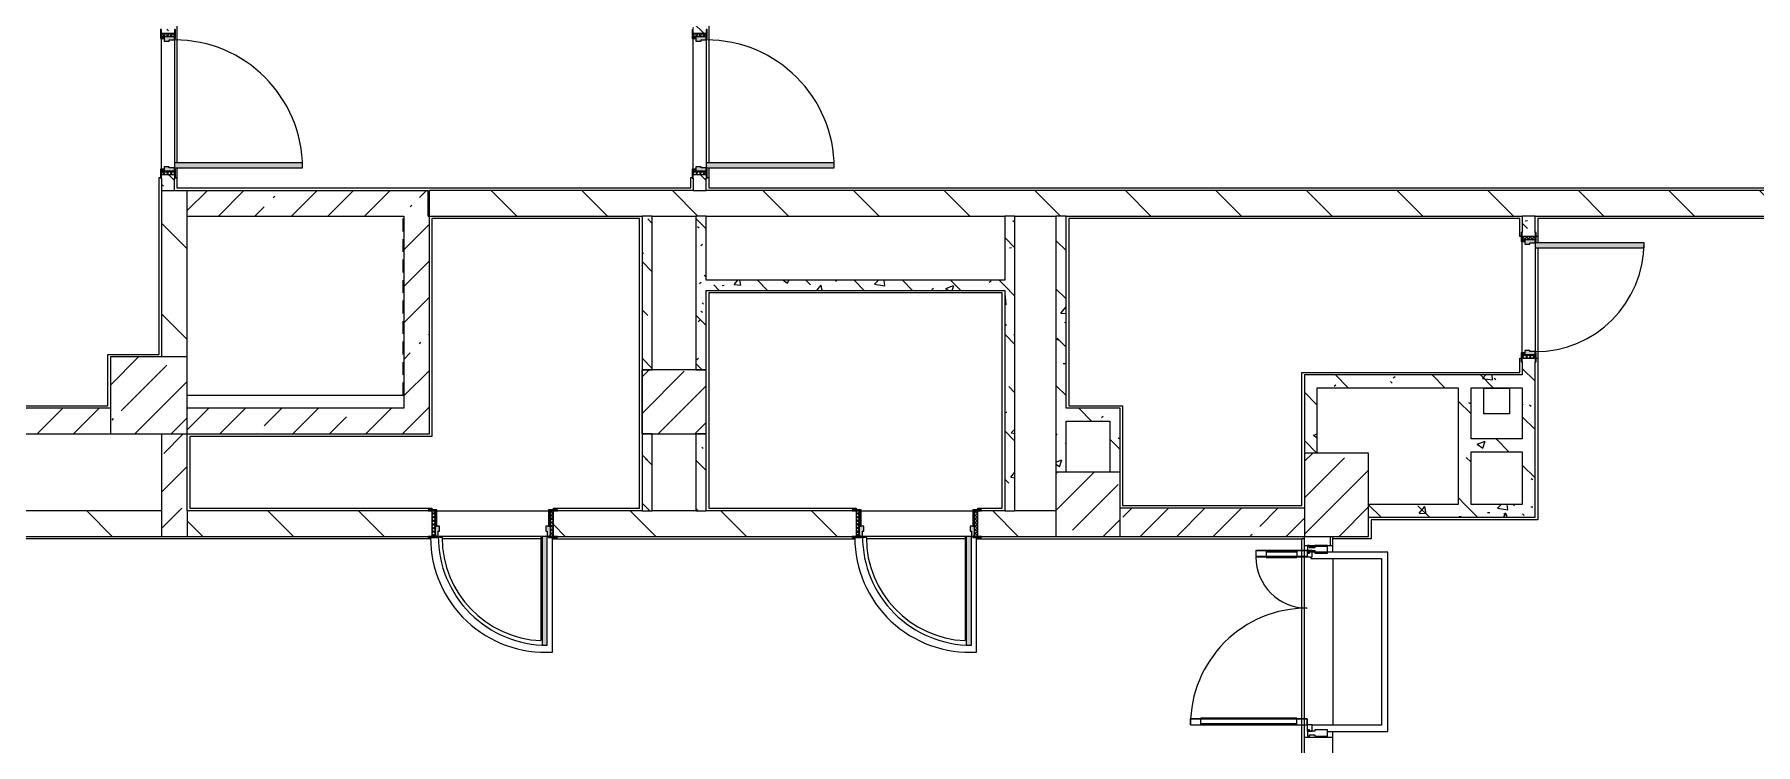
# Model space of a CAD drawing. Header units: millimetres. Extents: x 1322 to 199238, y -8553 to 29000.
# Drawn here: x 137795 to 151228, y 9275 to 14818 of the extents above; entities that cross this region are included whole.
import ezdxf

# ---------------------------------------------------------------- set-up
doc = ezdxf.new("R2010")
doc.units = ezdxf.units.MM
doc.linetypes.add('200_ШТРИХ__ш1_п0_6_', pattern=[160, 100, -60])
for name, color, linetype, lineweight, true_color in [('A-DETL-GENF-3', 7, 'Continuous', 5, 0xaaaaaa), ('A-DOOR-5', 7, 'Continuous', 5, 0xe2e2e2), ('A-DOOR-6', 7, 'Continuous', 5, 0xaaaaaa), ('A-DOOR-FRAM-3', 7, 'Continuous', 5, 0xe2e2e2), ('A-DOOR-FRAM-4', 7, 'Continuous', 5, 0xaaaaaa), ('A-FLOR-2', 7, 'Continuous', 5, 0xaaaaaa), ('I-WALL-5', 7, 'Continuous', 5, 0x787878)]:
    doc.layers.add(name, color=color, linetype=linetype, lineweight=lineweight, true_color=true_color)
for name, color, linetype, lineweight in [('A-DETL-MBND-1', 7, '200_ШТРИХ__ш1_п0_6_', 9), ('A-GLAZ-CWMG-2', 7, 'Continuous', 5), ('A-WALL', 7, 'Continuous', 9), ('I-WALL-3', 7, 'Continuous', 5), ('S-COLS-1', 7, 'Continuous', 5)]:
    doc.layers.add(name, color=color, linetype=linetype, lineweight=lineweight)
pattern_1 = [(45, (72227.77, 0), (-285.1231, 285.1231), []), (45, (72512.9, 0), (-285.1231, 285.1231), [504.031, -100.806, 16.764, -84.042])]
pattern_2 = [(135, (72227.77, 0), (-377.1708, -377.1708), [533.4, -88.9, 17.78, -88.9]), (135, (72227.77, 376.94), (-377.1708, -377.1708), []), (50, (72227.77, 0), (637.6445, -55.7866), [66.675, -733.425]), (355, (72227.8, 0), (-123.3494, 668.699), [53.34, -586.74]), (100.451, (72280.9, -4.65), (514.299, 612.908), [56.665, -623.315]), (46.184, (72227.8, 177.8), (948.7764, -147.15), [100.012, -1100.137]), (96.636, (72306.8, 165.5), (830.909, 865.997), [84.998, -934.973]), (351.184, (72227.8, 177.8), (830.918, 865.988), [80.01, -880.11]), (21, (72316.67, 133.35), (530.6506, -357.9283), [66.675, -733.425]), (326, (72316.7, 133.35), (216.308, 644.6585), [53.34, -586.74]), (71.451, (72360.9, 103.5), (746.9596, 286.7243), [56.665, -623.315]), (37.5, (72227.77, 0), (10.8105, 295.9426), [16.764, -562.864, 16.764, -578.866, -588.962]), (37.5, (72227.77, 0), (10.8105, 295.9426), [-1175.258, 16.764, -572.198]), (7.5, (72227.77, 0), (233.8692, 350.6318), [16.764, -322.834, 16.764, -549.529, -224.472]), (7.5, (72227.77, 0), (233.8692, 350.6318), [-905.891, 16.764, -207.708]), (327.5, (72029.52, 0), (474.5678, -20.0513), [16.764, -205.486, 16.764, -676.656, -920.115]), (327.5, (72029.52, 0), (474.5678, -20.0513), [-915.67, 16.764, -903.351]), (317.5, (71940.62, 0), (518.4522, 88.9934), [16.764, -272.161, 16.764, -443.738, -653.415]), (317.5, (71940.62, 0), (518.4522, 88.9934), [-749.427, 16.764, -636.651])]
pattern_3 = [(135, (1751.41, 114.685), (-14.14214, -14.14214), []), (225, (1751.41, 114.685), (14.14214, -14.14214), [])]
pattern_4 = [(45, (-371.384, 114.685), (-14.1421, 14.1421), []), (135, (-371.384, 114.685), (-14.1421, -14.1421), [])]
pattern_5 = [(135, (72227.77, 0), (-353.5534, -353.5534), [])]

# ---------------------------------------------------------------- blocks, each defined once
blk = doc.blocks.new('BSC_Колонна _Прямоугольная - 600х600-23205240-1_10_3_птичка')
at = {"layer": 'S-COLS-1'}
h = blk.add_hatch(dxfattribs=at)
h.set_pattern_fill('FP_54', color=256, style=0, pattern_type=2)
h.set_pattern_definition([(45, (-66460, -12000), (-285.1231, 285.1231), []), (45, (-66174.88, -12000), (-285.1231, 285.1231), [504.031, -100.806, 16.764, -84.042])])
h.paths.add_polyline_path([(-300, -300), (300, -300), (300, 300), (-300, 300), (-300, -100)])
for p, q in [((300, 300), (-300, 300)), ((-300, 300), (-300, -300)), ((300, -300), (300, 300)), ((-300, -300), (300, -300))]:
    blk.add_line(p, q, dxfattribs=at)
blk = doc.blocks.new('BSC_Колонна _Прямоугольная - 650х500-23287315-1_10_3_птичка')
at = {"layer": 'S-COLS-1'}
h = blk.add_hatch(dxfattribs=at)
h.set_pattern_fill('FP_100', color=256, style=0, pattern_type=2)
h.set_pattern_definition([(135, (11225, -75730), (-285.1231, -285.1231), []), (135, (11225, -75444.88), (-285.1231, -285.1231), [504.031, -100.806, 16.764, -84.042])])
h.paths.add_polyline_path([(325, 250), (-325, 250), (-325, -250), (325, -250), (325, 0)])
for p, q in [((325, 250), (-325, 250)), ((-325, 250), (-325, -250)), ((325, -250), (325, 250)), ((-325, -250), (325, -250))]:
    blk.add_line(p, q, dxfattribs=at)
blk = doc.blocks.new('BSC_Колонна _Прямоугольная - 500х500-V169-1_10_3_птичка')
at = {"layer": 'S-COLS-1'}
h = blk.add_hatch(dxfattribs=at)
h.set_pattern_fill('FP_101', color=256, style=0, pattern_type=2)
h.set_pattern_definition([(45, (-73790, -11150), (-285.1231, 285.1231), []), (45, (-73504.88, -11150), (-285.1231, 285.1231), [504.031, -100.806, 16.764, -84.042])])
h.paths.add_polyline_path([(250, -250), (250, 250), (-250, 250), (-250, -250), (-85, -250)])
for p, q in [((250, 250), (-250, 250)), ((-250, 250), (-250, -250)), ((250, -250), (250, 250)), ((-250, -250), (250, -250))]:
    blk.add_line(p, q, dxfattribs=at)
blk = doc.blocks.new('110_Дверь_СКБ_1Ст_Внутренняя1 - Д-11 1100x2100h_кладовые _все__ коридор _между помещениями блока столовой__ моечные _все_-32089444-1_10_3_птичка')
at = {"layer": 'A-DOOR-5'}
h = blk.add_hatch(color=256, dxfattribs=at)
h.paths.add_polyline_path([(512.5, -30), (537.5, -30), (537.5, 50), (512.5, 50), (512.5, 10), (502.5, 10), (502.5, -30)])
h.paths.add_polyline_path([(-477.5, -30), (-477.5, 10), (-487.5, 10), (-487.5, 50), (-512.5, 50), (-512.5, -30), (-487.5, -30)])
at = {"layer": 'A-DOOR-6'}
h = blk.add_hatch(dxfattribs=at)
h.set_pattern_fill('FP_70', color=256, style=0, pattern_type=2)
h.set_pattern_definition(pattern_3)
h.paths.add_polyline_path([(562.5, -50), (562.5, 50), (537.5, 50), (537.5, -50)])
at = {"layer": 'A-DOOR-FRAM-3'}
for points in [[(512.5, 50), (512.5, 1050), (472.5, 1050), (472.5, 50)], [(-512.5, 50), (-497.5, 50), (-497.5, 58), (-567.5, 58), (-567.5, 50), (-537.5, 50)], [(592.5, 50), (592.5, 58), (522.5, 58), (522.5, 50), (562.5, 50)], [(-567.5, -58), (-497.5, -58), (-497.5, -50), (-567.5, -50)], [(-497.5, -50), (-497.5, -30), (-512.5, -30), (-512.5, -50)], [(522.5, -50), (537.5, -50), (537.5, -30), (522.5, -30)], [(592.5, -58), (592.5, -50), (522.5, -50), (522.5, -58), (562.5, -58)]]:
    blk.add_hatch(color=256, dxfattribs=at).paths.add_polyline_path(points)
at = {"layer": 'A-DOOR-FRAM-4'}
h = blk.add_hatch(dxfattribs=at)
h.set_pattern_fill('FP_71', color=256, style=0, pattern_type=2)
h.set_pattern_definition(pattern_4)
h.paths.add_polyline_path([(-537.5, -50), (-512.5, -50), (-512.5, 50), (-537.5, 50)])
at = {"layer": 'A-DOOR-6'}
for p, q in [((512.5, 1050), (472.5, 1050)), ((472.5, 1050), (472.5, 50)), ((512.5, 50), (512.5, 1050)), ((472.5, 50), (512.5, 50))]:
    blk.add_line(p, q, dxfattribs=at)
blk.add_arc((512.5, 50), 1000, 90, 180, dxfattribs=at)
at = {"layer": 'A-DOOR-FRAM-4'}
for p, q in [((-497.5, 58), (-567.5, 58)), ((-567.5, 58), (-567.5, 50)), ((-567.5, 50), (-497.5, 50)), ((-512.5, 50), (-537.5, 50)), ((-537.5, 50), (-537.5, -50)), ((-487.5, 50), (-512.5, 50)), ((-512.5, 50), (-512.5, -30)), ((-512.5, -50), (-512.5, 50)), ((-497.5, 50), (-512.5, 50)), ((-512.5, 50), (-512.5, 49)), ((-512.5, 49), (-497.5, 49)), ((-497.5, 50), (-497.5, 58)), ((-497.5, 49), (-497.5, 50)), ((-487.5, 10), (-487.5, 50)), ((-477.5, 10), (-487.5, 10)), ((-477.5, -30), (-477.5, 10)), ((512.5, 10), (502.5, 10)), ((502.5, 10), (502.5, -30)), ((512.5, 50), (512.5, 10)), ((537.5, 50), (512.5, 50)), ((592.5, 58), (522.5, 58)), ((522.5, 58), (522.5, 50)), ((537.5, 50), (522.5, 50)), ((522.5, 50), (522.5, 49)), ((522.5, 50), (592.5, 50)), ((522.5, 49), (537.5, 49)), ((537.5, -30), (537.5, 50)), ((562.5, 50), (537.5, 50)), ((537.5, 50), (537.5, -50)), ((537.5, 49), (537.5, 50)), ((562.5, -50), (562.5, 50)), ((592.5, 50), (592.5, 58)), ((-497.5, -50), (-567.5, -50)), ((-567.5, -50), (-567.5, -58)), ((-567.5, -58), (-497.5, -58)), ((-537.5, -50), (-512.5, -50)), ((-512.5, -30), (-477.5, -30)), ((-497.5, -30), (-512.5, -30)), ((-512.5, -30), (-512.5, -50)), ((-512.5, -50), (-497.5, -50)), ((-497.5, -50), (-497.5, -30)), ((-497.5, -58), (-497.5, -50)), ((502.5, -30), (537.5, -30)), ((537.5, -30), (522.5, -30)), ((522.5, -30), (522.5, -50)), ((522.5, -50), (537.5, -50)), ((592.5, -50), (522.5, -50)), ((522.5, -50), (522.5, -58)), ((522.5, -58), (592.5, -58)), ((537.5, -50), (537.5, -30)), ((537.5, -50), (562.5, -50)), ((592.5, -58), (592.5, -50))]:
    blk.add_line(p, q, dxfattribs=at)
blk = doc.blocks.new('110_Дверь_СКБ_1Ст_Внутренняя1 - Д-7_п__950x2100h_Туалет EW30-32892359-1_10_3_птичка')
at = {"layer": 'A-DOOR-5'}
h = blk.add_hatch(color=256, dxfattribs=at)
h.paths.add_polyline_path([(462, 19), (462, 50), (437, 50), (437, 10), (427, 10), (427, -30), (462, -30), (462, -19)])
h.paths.add_polyline_path([(-403, -6), (-403, 10), (-413, 10), (-413, 50), (-438, 50), (-438, -30), (-403, -30)])
at = {"layer": 'A-DOOR-6'}
h = blk.add_hatch(dxfattribs=at)
h.set_pattern_fill('FP_68', color=256, style=0, pattern_type=2)
h.set_pattern_definition([(135, (1826.41, 114.685), (-14.14214, -14.14214), []), (225, (1826.41, 114.685), (14.14214, -14.14214), [])])
h.paths.add_polyline_path([(487, -50), (487, 50), (462, 50), (462, -50)])
at = {"layer": 'A-DOOR-FRAM-3'}
for points in [[(-373, 50), (-373, 900), (-413, 900), (-413, 50)], [(-423, 50), (-423, 58), (-493, 58), (-493, 50), (-438, 50)], [(517, 50), (517, 58), (447, 56), (447, 50), (487, 50)], [(-423, -50), (-493, -50), (-493, -58), (-423, -58)], [(-423, -30), (-438, -30), (-438, -50), (-423, -50)], [(462, -30), (447, -30), (447, -50), (462, -50)], [(517, -50), (447, -50), (447, -58), (517, -58)]]:
    blk.add_hatch(color=256, dxfattribs=at).paths.add_polyline_path(points)
at = {"layer": 'A-DOOR-FRAM-4'}
h = blk.add_hatch(dxfattribs=at)
h.set_pattern_fill('FP_69', color=256, style=0, pattern_type=2)
h.set_pattern_definition([(45, (-296.384, 114.685), (-14.1421, 14.1421), []), (135, (-296.384, 114.685), (-14.1421, -14.1421), [])])
h.paths.add_polyline_path([(-438, -50), (-438, 50), (-463, 50), (-457, -50)])
at = {"layer": 'A-DOOR-6'}
for p, q in [((-413, 900), (-413, 50)), ((-373, 900), (-413, 900)), ((-373, 50), (-373, 900)), ((-413, 50), (-373, 50))]:
    blk.add_line(p, q, dxfattribs=at)
blk.add_arc((-413, 50), 850, 360, 90, dxfattribs=at)
at = {"layer": 'A-DOOR-FRAM-4'}
for p, q in [((-423, 58), (-493, 58)), ((-493, 58), (-493, 50)), ((-493, 50), (-423, 50)), ((-438, 50), (-463, 50)), ((-463, 50), (-463, -50)), ((-413, 50), (-438, 50)), ((-438, 50), (-438, -30)), ((-438, -50), (-438, 50)), ((-423, 50), (-438, 50)), ((-438, 50), (-438, 49)), ((-438, 49), (-423, 49)), ((-423, 50), (-423, 58)), ((-423, 49), (-423, 50)), ((-413, 10), (-413, 50)), ((-403, 10), (-413, 10)), ((-403, -30), (-403, 10)), ((437, 10), (427, 10)), ((427, 10), (427, -30)), ((437, 50), (437, 10)), ((462, 50), (437, 50)), ((517, 58), (447, 58)), ((447, 58), (447, 50)), ((462, 50), (447, 50)), ((447, 50), (447, 49)), ((447, 50), (517, 50)), ((447, 49), (462, 49)), ((462, -30), (462, 50)), ((487, 50), (462, 50)), ((462, 50), (462, -50)), ((462, 49), (462, 50)), ((487, -50), (487, 50)), ((517, 50), (517, 58)), ((-423, -50), (-493, -50)), ((-493, -50), (-493, -58)), ((-493, -58), (-423, -58)), ((-463, -50), (-438, -50)), ((-438, -30), (-403, -30)), ((-423, -30), (-438, -30)), ((-438, -30), (-438, -50)), ((-438, -50), (-423, -50)), ((-423, -50), (-423, -30)), ((-423, -58), (-423, -50)), ((427, -30), (462, -30)), ((462, -30), (447, -30)), ((447, -30), (447, -50)), ((447, -50), (462, -50)), ((517, -50), (447, -50)), ((447, -50), (447, -58)), ((447, -58), (517, -58)), ((462, -50), (462, -30)), ((462, -50), (487, -50)), ((517, -58), (517, -50))]:
    blk.add_line(p, q, dxfattribs=at)
blk = doc.blocks.new('Прямоугольный импост - Импост структурный с накладкой - 160мм Темный-32274804-1_10_3_птичка')
at = {"layer": 'A-GLAZ-CWMG-2'}
for p, q in [((-50, 40), (-50, 140)), ((-50, 140), (0, 140)), ((0, 140), (0, 40)), ((-40, 40), (-50, 40)), ((-50, -17), (-50, 0)), ((-50, 0), (-40, 0)), ((-40, 0), (-40, 40)), ((-10, 40), (-10, 0)), ((0, 40), (-10, 40)), ((-10, 0), (0, 0)), ((0, 0), (0, -17)), ((0, -17), (-50, -17))]:
    blk.add_line(p, q, dxfattribs=at)
blk = doc.blocks.new('Дверь_Витражная_остекление_ - ВВ-6 остекление-32274838-1_10_3_птичка')
at = {"layer": 'A-DETL-GENF-3'}
for p, q in [((-655, 930), (-610, 930)), ((-655, 930), (-655, 20)), ((-610, 930), (-655, 930)), ((-655, 930), (-655, 20)), ((-655, 850), (-610, 850)), ((-645, 850), (-645, 100)), ((-610, 930), (-610, 20)), ((-610, 20), (-610, 930)), ((-601, 850), (-601, 100)), ((705, 420), (660, 420)), ((660, 420), (660, 20)), ((705, 420), (660, 420)), ((660, 420), (660, 20)), ((705, 420), (705, 20)), ((705, 20), (705, 420)), ((651, 340), (651, 100)), ((705, 340), (660, 340)), ((695, 340), (695, 100)), ((-655, 100), (-610, 100)), ((-610, 20), (-655, 20)), ((-655, 20), (-610, 20)), ((705, 100), (660, 100))]:
    blk.add_line(p, q, dxfattribs=at)
at = {"layer": 'A-DOOR-6'}
for p, q in [((-655, 930), (-655, 20)), ((655, 420), (655, 20)), ((-655, 20), (-705, 20)), ((-705, 20), (-705, -20)), ((-655, -20), (-655, 20)), ((705, 20), (655, 20)), ((655, 20), (655, -20)), ((705, -20), (705, 20)), ((-705, -20), (-655, -20)), ((655, -20), (705, -20))]:
    blk.add_line(p, q, dxfattribs=at)
for centre, radius, start, end in [((-655, 20), 910, 360, 90), ((655, 20), 400, 90, 180)]:
    blk.add_arc(centre, radius, start, end, dxfattribs=at)
blk = doc.blocks.new('110_Дверь_СКБ_1Ст_Внутренняя1 - Д-17д _Д-9_ 950x2100h_ПУИ_ С_У персонала-24300662-1_10_3_птичка')
at = {"layer": 'A-DOOR-5'}
h = blk.add_hatch(color=256, dxfattribs=at)
h.paths.add_polyline_path([(462, 100), (437, 100), (437, 60), (427, 60), (427, 20), (462, 20)])
h.paths.add_polyline_path([(-423, 100), (-438, 100), (-438, 20), (-403, 20), (-403, 60), (-413, 60), (-413, 100)])
at = {"layer": 'A-DOOR-6'}
h = blk.add_hatch(dxfattribs=at)
h.set_pattern_fill('FP_76', color=256, style=0, pattern_type=2)
h.set_pattern_definition([(135, (1826.41, 164.685), (-14.14214, -14.14214), []), (225, (1826.41, 164.685), (14.14214, -14.14214), [])])
h.paths.add_polyline_path([(487, 100), (462, 100), (462, -100), (487, -100), (487, 6)])
at = {"layer": 'A-DOOR-FRAM-3'}
for points in [[(-401, 950), (-413, 950), (-413, 100), (-373, 104), (-373, 950)], [(-454, 108), (-493, 108), (-493, 100), (-423, 104), (-423, 108), (-454, 108)], [(-438, 20), (-438, -100), (-423, -100), (-423, 20)], [(491, 108), (447, 108), (447, 100), (517, 100), (517, 108), (497, 108)], [(462, 20), (447, 20), (447, -100), (462, -100), (462, 6)], [(-438, -100), (-493, -100), (-493, -108), (-423, -108), (-423, -100)], [(501, -100), (447, -100), (447, -108), (517, -108), (517, -100)]]:
    blk.add_hatch(color=256, dxfattribs=at).paths.add_polyline_path(points)
at = {"layer": 'A-DOOR-FRAM-4'}
h = blk.add_hatch(dxfattribs=at)
h.set_pattern_fill('FP_77', color=256, style=0, pattern_type=2)
h.set_pattern_definition([(45, (-296.384, 164.685), (-14.1421, 14.1421), []), (135, (-296.384, 164.685), (-14.1421, -14.1421), [])])
h.paths.add_polyline_path([(-463, 100), (-460, -100), (-438, -100), (-438, 100)])
at = {"layer": 'A-DOOR-6'}
for p, q in [((-413, 950), (-413, 100)), ((-373, 950), (-413, 950)), ((-373, 100), (-373, 950)), ((-413, 100), (-373, 100))]:
    blk.add_line(p, q, dxfattribs=at)
blk.add_arc((-413, 100), 850, 360, 90, dxfattribs=at)
at = {"layer": 'A-DOOR-FRAM-4'}
for p, q in [((-423, 108), (-493, 108)), ((-493, 108), (-493, 100)), ((-493, 100), (-423, 100)), ((-438, 100), (-463, 100)), ((-463, 100), (-463, -100)), ((-413, 100), (-438, 100)), ((-438, 100), (-438, 20)), ((-438, -100), (-438, 100)), ((-423, 100), (-438, 100)), ((-438, 100), (-438, 99)), ((-438, 99), (-423, 99)), ((-438, 20), (-403, 20)), ((-423, 20), (-438, 20)), ((-438, 20), (-438, -100)), ((-423, 100), (-423, 108)), ((-423, 99), (-423, 100)), ((-423, -100), (-423, 20)), ((-413, 60), (-413, 100)), ((-403, 60), (-413, 60)), ((-403, 20), (-403, 60)), ((437, 60), (427, 60)), ((427, 60), (427, 20)), ((427, 20), (462, 20)), ((437, 100), (437, 60)), ((462, 100), (437, 100)), ((517, 108), (447, 108)), ((447, 108), (447, 100)), ((462, 100), (447, 100)), ((447, 100), (447, 99)), ((447, 100), (517, 100)), ((447, 99), (462, 99)), ((462, 20), (447, 20)), ((447, 20), (447, -100)), ((462, 20), (462, 100)), ((487, 100), (462, 100)), ((462, 100), (462, -100)), ((462, 99), (462, 100)), ((462, -100), (462, 20)), ((487, -100), (487, 100)), ((517, 100), (517, 108)), ((-423, -100), (-493, -100)), ((-493, -100), (-493, -108)), ((-493, -108), (-423, -108)), ((-463, -100), (-438, -100)), ((-438, -100), (-423, -100)), ((-423, -108), (-423, -100)), ((447, -100), (462, -100)), ((517, -100), (447, -100)), ((447, -100), (447, -108)), ((447, -108), (517, -108)), ((462, -100), (487, -100)), ((517, -108), (517, -100))]:
    blk.add_line(p, q, dxfattribs=at)
blk = doc.blocks.new('Прямоугольный импост - Импост структурный с накладкой - 160мм Темный-32274805-1_10_3_птичка')
at = {"layer": 'A-GLAZ-CWMG-2'}
for p, q in [((-25, 40), (-25, 140)), ((-25, 140), (25, 140)), ((25, 140), (25, 40)), ((-15, 40), (-25, 40)), ((-25, -17), (-25, 0)), ((-25, 0), (-15, 0)), ((-15, 0), (-15, 40)), ((15, 40), (15, 0)), ((25, 40), (15, 40)), ((15, 0), (25, 0)), ((25, 0), (25, -17)), ((25, -17), (-25, -17))]:
    blk.add_line(p, q, dxfattribs=at)
blk = doc.blocks.new('110_Дверь_СКБ_1Ст_Внутренняя1 - Д-12 EIW 1100x2100h_кладовые _все__ коридор _между помещениями блока столовой__ моечные _все_-32933558-1_10_3_птичка')
at = {"layer": 'A-DOOR-5'}
h = blk.add_hatch(color=256, dxfattribs=at)
h.paths.add_polyline_path([(537.5, -30), (537.5, 50), (512.5, 50), (512.5, 10), (502.5, 10), (502.5, -30), (512.5, -30)])
h.paths.add_polyline_path([(-477.5, -6), (-477.5, 10), (-487.5, 10), (-487.5, 50), (-512.5, 50), (-512.5, -30), (-477.5, -30)])
at = {"layer": 'A-DOOR-6'}
h = blk.add_hatch(dxfattribs=at)
h.set_pattern_fill('FP_70', color=256, style=0, pattern_type=2)
h.set_pattern_definition(pattern_3)
h.paths.add_polyline_path([(562.5, 50), (537.5, 50), (537.5, -50), (562.5, -50)])
at = {"layer": 'A-DOOR-FRAM-3'}
for points in [[(512.5, 863.5), (512.5, 1050), (472.5, 1050), (472.5, 50), (512.5, 50), (512.5, 645.8)], [(-497.5, 58), (-567.5, 58), (-562.5, 50), (-497.5, 50)], [(592.5, 58), (522.5, 58), (522.5, 50), (592.5, 50)], [(-497.5, -58), (-497.5, -50), (-567.5, -50), (-562.5, -58), (-512.5, -58)], [(-497.5, -30), (-512.5, -30), (-512.5, -50), (-497.5, -50)], [(537.5, -30), (522.5, -30), (522.5, -50), (537.5, -50)], [(592.5, -58), (587.5, -50), (522.5, -50), (522.5, -58), (587.5, -58)]]:
    blk.add_hatch(color=256, dxfattribs=at).paths.add_polyline_path(points)
at = {"layer": 'A-DOOR-FRAM-4'}
h = blk.add_hatch(dxfattribs=at)
h.set_pattern_fill('FP_71', color=256, style=0, pattern_type=2)
h.set_pattern_definition(pattern_4)
h.paths.add_polyline_path([(-512.5, 50), (-537.5, 50), (-537.5, -50), (-512.5, -50)])
at = {"layer": 'A-DOOR-6'}
for p, q in [((512.5, 1050), (472.5, 1050)), ((472.5, 1050), (472.5, 50)), ((512.5, 50), (512.5, 1050)), ((472.5, 50), (512.5, 50))]:
    blk.add_line(p, q, dxfattribs=at)
blk.add_arc((512.5, 50), 1000, 90, 180, dxfattribs=at)
at = {"layer": 'A-DOOR-FRAM-4'}
for p, q in [((-497.5, 58), (-567.5, 58)), ((-567.5, 58), (-567.5, 50)), ((-567.5, 50), (-497.5, 50)), ((-512.5, 50), (-537.5, 50)), ((-537.5, 50), (-537.5, -50)), ((-487.5, 50), (-512.5, 50)), ((-512.5, 50), (-512.5, -30)), ((-512.5, -50), (-512.5, 50)), ((-497.5, 50), (-512.5, 50)), ((-512.5, 50), (-512.5, 49)), ((-512.5, 49), (-497.5, 49)), ((-497.5, 50), (-497.5, 58)), ((-497.5, 49), (-497.5, 50)), ((-487.5, 10), (-487.5, 50)), ((-477.5, 10), (-487.5, 10)), ((-477.5, -30), (-477.5, 10)), ((512.5, 10), (502.5, 10)), ((502.5, 10), (502.5, -30)), ((512.5, 50), (512.5, 10)), ((537.5, 50), (512.5, 50)), ((592.5, 58), (522.5, 58)), ((522.5, 58), (522.5, 50)), ((537.5, 50), (522.5, 50)), ((522.5, 50), (522.5, 49)), ((522.5, 50), (592.5, 50)), ((522.5, 49), (537.5, 49)), ((537.5, -30), (537.5, 50)), ((562.5, 50), (537.5, 50)), ((537.5, 50), (537.5, -50)), ((537.5, 49), (537.5, 50)), ((562.5, -50), (562.5, 50)), ((592.5, 50), (592.5, 58)), ((-497.5, -50), (-567.5, -50)), ((-567.5, -50), (-567.5, -58)), ((-567.5, -58), (-497.5, -58)), ((-537.5, -50), (-512.5, -50)), ((-512.5, -30), (-477.5, -30)), ((-497.5, -30), (-512.5, -30)), ((-512.5, -30), (-512.5, -50)), ((-512.5, -50), (-497.5, -50)), ((-497.5, -50), (-497.5, -30)), ((-497.5, -58), (-497.5, -50)), ((502.5, -30), (537.5, -30)), ((537.5, -30), (522.5, -30)), ((522.5, -30), (522.5, -50)), ((522.5, -50), (537.5, -50)), ((592.5, -50), (522.5, -50)), ((522.5, -50), (522.5, -58)), ((522.5, -58), (592.5, -58)), ((537.5, -50), (537.5, -30)), ((537.5, -50), (562.5, -50)), ((592.5, -58), (592.5, -50))]:
    blk.add_line(p, q, dxfattribs=at)
blk = doc.blocks.new('Прямоугольный импост - Импост структурный с накладкой - 160мм Темный-32274806-1_10_3_птичка')
at = {"layer": 'A-GLAZ-CWMG-2'}
for p, q in [((0, 140), (-50, 140)), ((-50, 140), (-50, 40)), ((0, 40), (0, 140)), ((-50, 40), (-40, 40)), ((-40, 0), (-50, 0)), ((-50, 0), (-50, -17)), ((-40, 40), (-40, 0)), ((-10, 0), (-10, 40)), ((-10, 40), (0, 40)), ((0, 0), (-10, 0)), ((0, -17), (0, 0)), ((-50, -17), (0, -17))]:
    blk.add_line(p, q, dxfattribs=at)

msp = doc.modelspace()

# ---------------------------------------------------------------- hatches: boundary and pattern name
at = {"layer": 'I-WALL-3'}
h = msp.add_hatch(dxfattribs=at)
h.set_pattern_fill('FP_66', color=256, style=0, pattern_type=2)
h.set_pattern_definition(pattern_5)
h.paths.add_polyline_path([(138954.2, 12300), (138987.8, 12300), (138987.8, 13600), (138787.8, 13600), (138787.8, 12300)])
h = msp.add_hatch(dxfattribs=at)
h.set_pattern_fill('FP_36', color=256, style=0, pattern_type=2)
h.set_pattern_definition(pattern_1)
h.paths.add_polyline_path([(140677.8, 13400), (140867.8, 13400), (140867.8, 13600), (138987.8, 13600), (138987.8, 13400), (140437.8, 13400)])
h = msp.add_hatch(dxfattribs=at)
h.set_pattern_fill('FP_66', color=256, style=0, pattern_type=2)
h.set_pattern_definition(pattern_5)
h.paths.add_polyline_path([(148323.8, 13400), (156927.8, 13400), (156927.8, 13600), (140877.8, 13600), (140877.8, 13400), (147327.9, 13400)])
h = msp.add_hatch(dxfattribs=at)
h.set_pattern_fill('FP_36', color=256, style=0, pattern_type=2)
h.set_pattern_definition(pattern_1)
h.paths.add_polyline_path([(140852.6, 11700), (140877.8, 11700), (140877.8, 13400), (140677.8, 13400), (140677.8, 11700), (140708, 11700)])
h = msp.add_hatch(dxfattribs=at)
h.set_pattern_fill('FP_36', color=256, style=0, pattern_type=2)
h.set_pattern_definition(pattern_1)
h.paths.add_polyline_path([(134308.9, 11700), (138387.8, 11700), (138387.8, 11900), (132987.8, 11900), (132987.8, 11700), (134187.8, 11700)])
h = msp.add_hatch(dxfattribs=at)
h.set_pattern_fill('FP_36', color=256, style=0, pattern_type=2)
h.set_pattern_definition(pattern_1)
h.paths.add_polyline_path([(139888.5, 11700), (140677.8, 11700), (140677.8, 11900), (138987.8, 11900), (138987.8, 11700), (139862.8, 11700)])
h = msp.add_hatch(dxfattribs=at)
h.set_pattern_fill('FP_36', color=256, style=0, pattern_type=2)
h.set_pattern_definition(pattern_1)
h.paths.add_polyline_path([(138787.8, 10900), (138987.8, 10900), (138987.8, 11700), (138787.8, 11700), (138787.8, 10994)])
h = msp.add_hatch(dxfattribs=at)
h.set_pattern_fill('FP_66', color=256, style=0, pattern_type=2)
h.set_pattern_definition(pattern_5)
h.paths.add_polyline_path([(145187.6, 10900), (145767.8, 10900), (145767.8, 11100), (145157.6, 11100), (145157.6, 10900)])
h.paths.add_polyline_path([(138987.8, 10900), (140896.6, 10900), (140896.6, 11100), (138987.8, 11100), (138987.8, 10994)])
h.paths.add_polyline_path([(138787.8, 10900), (138787.8, 11100), (134387.8, 11100), (134387.8, 10900), (136168.8, 10900)])
h.paths.add_polyline_path([(141846.6, 10900), (144207.6, 10900), (144207.6, 11100), (141846.6, 11100), (141846.6, 10994)])
h = msp.add_hatch(dxfattribs=at)
h.set_pattern_fill('FP_36', color=256, style=0, pattern_type=2)
h.set_pattern_definition(pattern_1)
h.paths.add_polyline_path([(147687.8, 10900), (147707.8, 10900), (147707.8, 11120), (146267.8, 11120), (146267.8, 10900), (147327.9, 10900)])
h = msp.add_hatch(dxfattribs=at)
h.set_pattern_fill('FP_36', color=256, style=0, pattern_type=2)
h.set_pattern_definition(pattern_1)
h.paths.add_polyline_path([(147927.8, 7900), (147927.8, 9330), (147707.8, 9330), (147707.8, 7900)])
h.paths.add_polyline_path([(147927.8, 10830), (147927.8, 10900), (147907.8, 10900), (147907.8, 10830)])
at = {"layer": 'I-WALL-5'}
h = msp.add_hatch(dxfattribs=at)
h.set_pattern_fill('FP_65', color=256, style=0, pattern_type=2)
h.set_pattern_definition(pattern_2)
h.paths.add_polyline_path([(138887.8, 13600), (138887.8, 13725), (138787.8, 13725), (138787.8, 13600)])
h.paths.add_polyline_path([(138787.8, 14825), (138887.8, 14825), (138887.8, 15550), (138787.8, 15550), (138787.8, 14850)])
h = msp.add_hatch(dxfattribs=at)
h.set_pattern_fill('FP_65', color=256, style=0, pattern_type=2)
h.set_pattern_definition(pattern_2)
h.paths.add_polyline_path([(142983.5, 13600), (143037.8, 13600), (143037.8, 13725), (142937.8, 13725), (142937.8, 13600), (142957.8, 13600)])
h.paths.add_polyline_path([(143037.8, 14825), (143037.8, 15150), (142937.8, 15150), (142937.8, 14825)])
h = msp.add_hatch(dxfattribs=at)
h.set_pattern_fill('FP_65', color=256, style=0, pattern_type=2)
h.set_pattern_definition(pattern_2)
h.paths.add_polyline_path([(142537.6, 11120), (142537.8, 12200), (142617.6, 12200), (142617.6, 13400), (142537.6, 13400), (142537.6, 11700)])
h.paths.add_polyline_path([(142537.6, 11100), (142617.6, 11100), (142617.6, 11700), (142537.8, 11700), (142537.6, 11120)])
h = msp.add_hatch(dxfattribs=at)
h.set_pattern_fill('FP_65', color=256, style=0, pattern_type=2)
h.set_pattern_definition(pattern_2)
h.paths.add_polyline_path([(143037.8, 11100), (143037.8, 11700), (142957.8, 11700), (142957.8, 11100)])
h.paths.add_polyline_path([(143037.8, 12200), (143037.8, 13400), (142957.8, 13400), (142957.8, 12200)])
h = msp.add_hatch(dxfattribs=at)
h.set_pattern_fill('FP_65', color=256, style=0, pattern_type=2)
h.set_pattern_definition(pattern_2)
h.paths.add_polyline_path([(145367.8, 11100), (145447.8, 11100), (145447.8, 13400), (145367.8, 13400), (145367.8, 11120)])
h = msp.add_hatch(dxfattribs=at)
h.set_pattern_fill('FP_65', color=256, style=0, pattern_type=2)
h.set_pattern_definition(pattern_2)
h.paths.add_polyline_path([(145767.8, 11400), (145847.8, 11400), (145847.8, 13400), (145767.8, 13400), (145767.8, 11913.7)])
h = msp.add_hatch(dxfattribs=at)
h.set_pattern_fill('FP_65', color=256, style=0, pattern_type=2)
h.set_pattern_definition(pattern_2)
h.paths.add_polyline_path([(149407.6, 11050), (149507.6, 11053.2), (149507.6, 12291.1), (149407.6, 12291.1), (149407.6, 11150)])
h.paths.add_polyline_path([(149507.6, 13241.1), (149507.6, 13400), (149407.6, 13400), (149409, 13241.1)])
h = msp.add_hatch(dxfattribs=at)
h.set_pattern_fill('FP_65', color=256, style=0, pattern_type=2)
h.set_pattern_definition(pattern_2)
h.paths.add_polyline_path([(143037.8, 12820), (145367.8, 12820), (145367.8, 12900), (143037.8, 12900)])
h = msp.add_hatch(dxfattribs=at)
h.set_pattern_fill('FP_65', color=256, style=0, pattern_type=2)
h.set_pattern_definition(pattern_2)
h.paths.add_polyline_path([(147707.8, 12060), (149407.6, 12060), (149407.6, 12160), (147707.8, 12160), (147707.8, 12143.8)])
h = msp.add_hatch(dxfattribs=at)
h.set_pattern_fill('FP_65', color=256, style=0, pattern_type=2)
h.set_pattern_definition(pattern_2)
h.paths.add_polyline_path([(147707.8, 11550), (147807.8, 11550), (147807.8, 12060), (147707.8, 12060), (147707.8, 11880.8)])
h = msp.add_hatch(dxfattribs=at)
h.set_pattern_fill('FP_65', color=256, style=0, pattern_type=2)
h.set_pattern_definition(pattern_2)
h.paths.add_polyline_path([(149007.6, 11150), (149007.6, 12060), (148907.6, 12055.6), (148908.5, 11150), (148953.6, 11150)])
h = msp.add_hatch(dxfattribs=at)
h.set_pattern_fill('FP_65', color=256, style=0, pattern_type=2)
h.set_pattern_definition(pattern_2)
h.paths.add_polyline_path([(145847.8, 11800), (146187.8, 11800), (146187.8, 11900), (145847.8, 11900)])
h = msp.add_hatch(dxfattribs=at)
h.set_pattern_fill('FP_65', color=256, style=0, pattern_type=2)
h.set_pattern_definition(pattern_2)
h.paths.add_polyline_path([(146187.8, 11400), (146267.8, 11400), (146267.8, 11900), (146187.8, 11900), (146187.8, 11800)])
h = msp.add_hatch(dxfattribs=at)
h.set_pattern_fill('FP_65', color=256, style=0, pattern_type=2)
h.set_pattern_definition(pattern_2)
h.paths.add_polyline_path([(149393.4, 11560), (149407.6, 11560), (149407.6, 11660), (149007.6, 11660), (149007.6, 11560), (149308.3, 11560)])
h = msp.add_hatch(dxfattribs=at)
h.set_pattern_fill('FP_65', color=256, style=0, pattern_type=2)
h.set_pattern_definition(pattern_2)
h.paths.add_polyline_path([(149407.6, 11050), (149407.6, 11150), (148207.8, 11150), (148207.8, 11050), (149308.3, 11050)])
at = {"layer": 'S-COLS-1'}
h = msp.add_hatch(dxfattribs=at)
h.set_pattern_fill('FP_36', color=256, style=0, pattern_type=2)
h.set_pattern_definition(pattern_1)
h.paths.add_polyline_path([(142617.6, 11700), (143037.8, 11700), (143037.8, 12200), (142537.8, 12200), (142537.8, 11700)])

# ---------------------------------------------------------------- linework, layer by layer
at = {"layer": 'A-DETL-MBND-1'}
msp.add_line((140672.8, 12000), (140672.8, 13400), dxfattribs=at)
at = {"layer": 'A-FLOR-2'}
for p, q in [((138907.8, 15530), (138907.8, 13815)), ((143057.8, 15130), (143057.8, 13815)), ((138907.8, 13775), (138907.8, 13620)), ((143057.8, 13775), (143057.8, 13620)), ((138767.8, 12320), (138767.8, 13700)), ((138767.8, 13700), (138779.8, 13700)), ((138895.8, 13700), (138907.8, 13700)), ((138907.8, 13620), (142917.8, 13620)), ((142917.8, 13620), (142917.8, 13700)), ((142917.8, 13700), (142929.8, 13700)), ((143045.8, 13700), (143057.8, 13700)), ((143057.8, 13620), (157367.8, 13620)), ((142517.6, 13380), (140897.8, 13380)), ((140897.8, 13380), (140897.8, 11680)), ((142517.6, 11120), (142517.6, 13380)), ((149387.6, 13380), (145867.8, 13380)), ((145867.8, 13380), (145867.8, 11920)), ((149387.6, 13241.1), (149387.6, 13380)), ((149527.6, 13380), (149527.6, 13191.1)), ((154784.8, 13380), (149527.6, 13380)), ((149399.6, 13241.1), (149387.6, 13241.1)), ((149527.6, 13241.1), (149515.6, 13241.1)), ((149527.6, 13151.1), (149527.6, 11030)), ((145347.8, 12800), (143057.8, 12800)), ((143057.8, 12800), (143057.8, 11120)), ((145347.8, 11120), (145347.8, 12800)), ((138367.8, 11920), (138367.8, 12320)), ((138367.8, 12320), (138767.8, 12320)), ((149387.6, 12180), (149387.6, 12291.1)), ((149387.6, 12291.1), (149399.6, 12291.1)), ((149515.6, 12291.1), (149527.6, 12291.1)), ((147687.8, 11140), (147687.8, 12180)), ((147687.8, 12180), (149387.6, 12180)), ((140677.8, 12000), (138987.8, 12000)), ((149108.3, 12057), (149308.3, 12057)), ((149108.3, 11857), (149108.3, 12057)), ((149308.3, 12057), (149308.3, 11857)), ((133007.8, 11920), (138367.8, 11920)), ((145867.8, 11920), (146287.8, 11920)), ((146287.8, 11920), (146287.8, 11140)), ((149308.3, 11857), (149108.3, 11857)), ((140897.8, 11680), (139007.8, 11680)), ((139007.8, 11680), (139007.8, 11120)), ((139007.8, 11120), (140896.6, 11120)), ((140896.6, 11120), (140896.6, 11108)), ((141846.6, 11120), (142517.6, 11120)), ((141846.6, 11108), (141846.6, 11120)), ((143057.8, 11120), (144207.6, 11120)), ((144207.6, 11120), (144207.6, 11108)), ((145157.6, 11108), (145157.6, 11120)), ((145157.6, 11120), (145347.8, 11120)), ((146287.8, 11140), (147687.8, 11140)), ((149527.6, 11030), (148227.8, 11030)), ((148227.8, 11030), (148227.8, 10880)), ((140977.1, 10890.5), (140887.1, 10890.5)), ((141756.6, 10895.6), (141748.1, 10895.6)), ((141748.1, 10895.6), (141748.1, 10086.3)), ((141806.6, 10895.6), (141796.6, 10895.6)), ((141838.1, 9997.3), (141838.1, 10892)), ((141846.6, 10880), (141846.6, 10892)), ((144288.1, 10890.5), (144198.1, 10890.5)), ((145067.6, 10895.6), (145059.1, 10895.6)), ((145059.1, 10895.6), (145059.1, 10086.3)), ((145117.6, 10895.6), (145107.6, 10895.6)), ((145149.1, 9997.3), (145149.1, 10892)), ((145157.6, 10880), (145157.6, 10892)), ((140887.7, 10880), (134167.8, 10880)), ((141748.1, 10880), (140977.7, 10880)), ((141838.1, 10880), (144198.7, 10880)), ((145059.1, 10880), (144288.7, 10880)), ((145149.1, 10880), (147687.8, 10880)), ((147687.8, 7920), (147687.8, 10880)), ((147707.8, 10880), (147687.8, 10880)), ((147787.8, 10776.2), (147767.8, 10776.2)), ((148357.9, 10776.2), (147887.8, 10776.2)), ((148227.8, 10880), (147927.8, 10880)), ((148357.9, 9376.2), (148357.9, 10776.2)), ((147757.9, 10740), (147757.9, 10726.2)), ((147757.9, 10726.2), (148307.9, 10726.2)), ((148307.9, 10726.2), (148307.9, 9426.2)), ((148307.9, 9426.2), (147767.8, 9426.2)), ((147887.8, 9376.2), (148357.9, 9376.2))]:
    msp.add_line(p, q, dxfattribs=at)
for centre, radius, end in [((141782.1, 10890.5), 895, 273.58586), ((141782.1, 10890.5), 805, 267.57693), ((145093.1, 10890.5), 895, 273.58586), ((145093.1, 10890.5), 805, 267.57693)]:
    msp.add_arc(centre, radius, 180, end, dxfattribs=at)
at = {"layer": 'A-WALL'}
for p, q in [((142937.8, 13600), (143037.8, 13600)), ((142617.6, 13400), (142537.6, 13400)), ((143037.8, 13400), (142957.8, 13400)), ((145447.8, 13400), (145367.8, 13400)), ((145847.8, 13400), (145767.8, 13400)), ((149507.6, 13400), (149407.6, 13400)), ((138787.8, 11100), (138787.8, 10900)), ((138987.8, 11100), (138987.8, 10900)), ((142537.6, 11100), (142617.6, 11100)), ((142957.8, 11100), (143037.8, 11100)), ((145367.8, 11100), (145447.8, 11100)), ((147907.8, 10900), (147907.8, 10830))]:
    msp.add_line(p, q, dxfattribs=at)
at = {"layer": 'I-WALL-3'}
for p, q in [((138787.8, 13765), (138787.8, 14785)), ((142937.8, 13765), (142937.8, 14785)), ((138887.8, 14775), (138887.8, 13815)), ((143037.8, 14775), (143037.8, 13815)), ((138787.8, 13695), (138787.8, 12300)), ((138787.8, 13600), (140867.8, 13600)), ((138887.8, 13600), (138887.8, 13695)), ((138987.8, 12300), (138987.8, 13600)), ((140867.8, 13400), (140867.8, 13600)), ((140877.8, 11700), (140877.8, 13600)), ((142937.8, 13600), (140877.8, 13600)), ((142937.8, 13695), (142937.8, 13600)), ((143037.8, 13600), (143037.8, 13695)), ((157337.8, 13600), (143037.8, 13600)), ((138987.8, 13400), (140677.8, 13400)), ((140677.8, 13400), (140677.8, 11900)), ((140867.8, 13400), (142537.6, 13400)), ((142537.6, 13400), (142537.6, 11100)), ((142617.6, 12200), (142617.6, 13400)), ((142617.6, 13400), (142957.8, 13400)), ((142957.8, 13400), (142957.8, 12200)), ((143037.8, 12900), (143037.8, 13400)), ((143037.8, 13400), (145367.8, 13400)), ((145367.8, 13400), (145367.8, 12900)), ((145447.8, 11100), (145447.8, 13400)), ((145447.8, 13400), (145767.8, 13400)), ((145767.8, 13400), (145767.8, 11400)), ((145847.8, 11900), (145847.8, 13400)), ((145847.8, 13400), (149407.6, 13400)), ((149407.6, 13400), (149407.6, 13271.1)), ((149507.6, 13271.1), (149507.6, 13400)), ((149507.6, 13400), (157337.8, 13400)), ((149407.6, 12331.1), (149407.6, 13201.1)), ((149507.6, 13151.1), (149507.6, 12341.1)), ((145367.8, 12900), (143037.8, 12900)), ((143037.8, 12200), (143037.8, 12820)), ((143037.8, 12820), (145367.8, 12820)), ((145367.8, 12820), (145367.8, 11100)), ((149407.6, 12261.1), (149407.6, 12160)), ((149507.6, 11050), (149507.6, 12261.1)), ((142537.8, 11700), (142537.8, 12200)), ((142537.8, 12200), (142617.6, 12200)), ((142957.8, 12200), (143037.8, 12200)), ((149407.6, 12160), (147707.8, 12160)), ((147707.8, 12160), (147707.8, 11550)), ((147807.8, 12060), (148907.6, 12060)), ((147807.8, 11550), (147807.8, 12060)), ((148907.6, 12060), (148907.6, 11150)), ((149007.6, 12060), (149407.6, 12060)), ((149007.6, 11660), (149007.6, 12060)), ((149407.6, 12060), (149407.6, 11660)), ((138387.8, 11900), (132987.8, 11900)), ((140677.8, 11900), (138987.8, 11900)), ((146267.8, 11900), (145847.8, 11900)), ((146267.8, 11400), (146267.8, 11900)), ((136687.8, 11700), (138387.8, 11700)), ((138787.8, 11700), (138787.8, 11100)), ((138987.8, 11700), (140877.8, 11700)), ((138987.8, 11100), (138987.8, 11700)), ((142617.6, 11700), (142537.8, 11700)), ((142617.6, 11100), (142617.6, 11700)), ((142957.8, 11700), (142957.8, 11100)), ((143037.8, 11700), (142957.8, 11700)), ((143037.8, 11100), (143037.8, 11700)), ((145847.8, 11400), (145847.8, 11800)), ((145847.8, 11800), (146187.8, 11800)), ((146187.8, 11800), (146187.8, 11400)), ((149407.6, 11660), (149007.6, 11660)), ((149007.6, 11150), (149007.6, 11560)), ((149007.6, 11560), (149407.6, 11560)), ((149407.6, 11560), (149407.6, 11150)), ((148907.6, 11150), (148207.8, 11150)), ((149407.6, 11150), (149007.6, 11150)), ((138787.8, 11100), (136687.8, 11100)), ((140866.6, 11100), (138987.8, 11100)), ((140936.6, 11100), (141806.6, 11100)), ((142537.6, 11100), (141876.6, 11100)), ((142957.8, 11100), (142617.6, 11100)), ((144177.6, 11100), (143037.8, 11100)), ((144247.6, 11100), (145117.6, 11100)), ((145367.8, 11100), (145187.6, 11100)), ((145767.8, 11100), (145447.8, 11100)), ((147707.8, 11120), (146267.8, 11120)), ((148207.8, 11050), (149507.6, 11050)), ((134187.8, 10900), (140866.6, 10900)), ((141756.6, 10900), (140946.6, 10900)), ((141876.6, 10900), (144177.6, 10900)), ((145067.6, 10900), (144257.6, 10900)), ((145187.6, 10900), (145767.8, 10900)), ((146267.8, 10900), (147707.8, 10900)), ((147707.8, 7900), (147707.8, 10900)), ((147927.8, 10776.2), (147927.8, 10900)), ((147707.8, 10830), (147927.8, 10830)), ((147927.8, 10726.2), (147927.8, 9426.2)), ((147927.8, 9330), (147707.8, 9330)), ((147927.8, 9200), (147927.8, 9376.2))]:
    msp.add_line(p, q, dxfattribs=at)
at = {"layer": 'S-COLS-1'}
for p, q in [((142617.6, 12200), (142537.8, 12200)), ((142537.8, 12200), (142537.8, 11700)), ((142957.8, 12200), (142617.6, 12200)), ((143037.8, 12200), (142957.8, 12200)), ((143037.8, 11700), (143037.8, 12200)), ((142537.8, 11700), (142617.6, 11700)), ((142617.6, 11700), (142957.8, 11700)), ((142957.8, 11700), (143037.8, 11700))]:
    msp.add_line(p, q, dxfattribs=at)

# ---------------------------------------------------------------- block references
at = {"layer": 'A-DOOR-6'}
for name, p, rotation in [('110_Дверь_СКБ_1Ст_Внутренняя1 - Д-11 1100x2100h_кладовые _все__ коридор _между помещениями блока столовой__ моечные _все_-32089444-1_10_3_птичка', (138837.8, 14287.5), 270), ('110_Дверь_СКБ_1Ст_Внутренняя1 - Д-12 EIW 1100x2100h_кладовые _все__ коридор _между помещениями блока столовой__ моечные _все_-32933558-1_10_3_птичка', (142987.8, 14287.5), 270), ('110_Дверь_СКБ_1Ст_Внутренняя1 - Д-7_п__950x2100h_Туалет EW30-32892359-1_10_3_птичка', (149457.6, 12778.6), 270), ('110_Дверь_СКБ_1Ст_Внутренняя1 - Д-17д _Д-9_ 950x2100h_ПУИ_ С_У персонала-24300662-1_10_3_птичка', (141384.1, 11000), 180), ('110_Дверь_СКБ_1Ст_Внутренняя1 - Д-17д _Д-9_ 950x2100h_ПУИ_ С_У персонала-24300662-1_10_3_птичка', (144695.1, 11000), 180), ('Дверь_Витражная_остекление_ - ВВ-6 остекление-32274838-1_10_3_птичка', (147747.8, 10085), 89.99999999999959)]:
    msp.add_blockref(name, p, dxfattribs=dict(at, rotation=rotation))
at = {"layer": 'A-GLAZ-CWMG-2', "extrusion": (0, 0, -1), "rotation": 90.00000000000041}
for name, p in [('Прямоугольный импост - Импост структурный с накладкой - 160мм Темный-32274805-1_10_3_птичка', (-147747.8, 10805)), ('Прямоугольный импост - Импост структурный с накладкой - 160мм Темный-32274804-1_10_3_птичка', (-147747.8, 10820))]:
    msp.add_blockref(name, p, dxfattribs=at)
at = {"layer": 'A-GLAZ-CWMG-2', "rotation": 269.9999999999996}
msp.add_blockref('Прямоугольный импост - Импост структурный с накладкой - 160мм Темный-32274806-1_10_3_птичка', (147747.8, 9340), dxfattribs=at)
at = {"layer": 'S-COLS-1'}
for name, p in [('BSC_Колонна _Прямоугольная - 600х600-23205240-1_10_3_птичка', (138687.8, 12000)), ('BSC_Колонна _Прямоугольная - 500х500-V169-1_10_3_птичка', (146017.8, 11150))]:
    msp.add_blockref(name, p, dxfattribs=at)
at = {"layer": 'S-COLS-1', "rotation": 270.0000000000007}
msp.add_blockref('BSC_Колонна _Прямоугольная - 650х500-23287315-1_10_3_птичка', (147957.8, 11225), dxfattribs=at)

doc.saveas('drawing.dxf')
